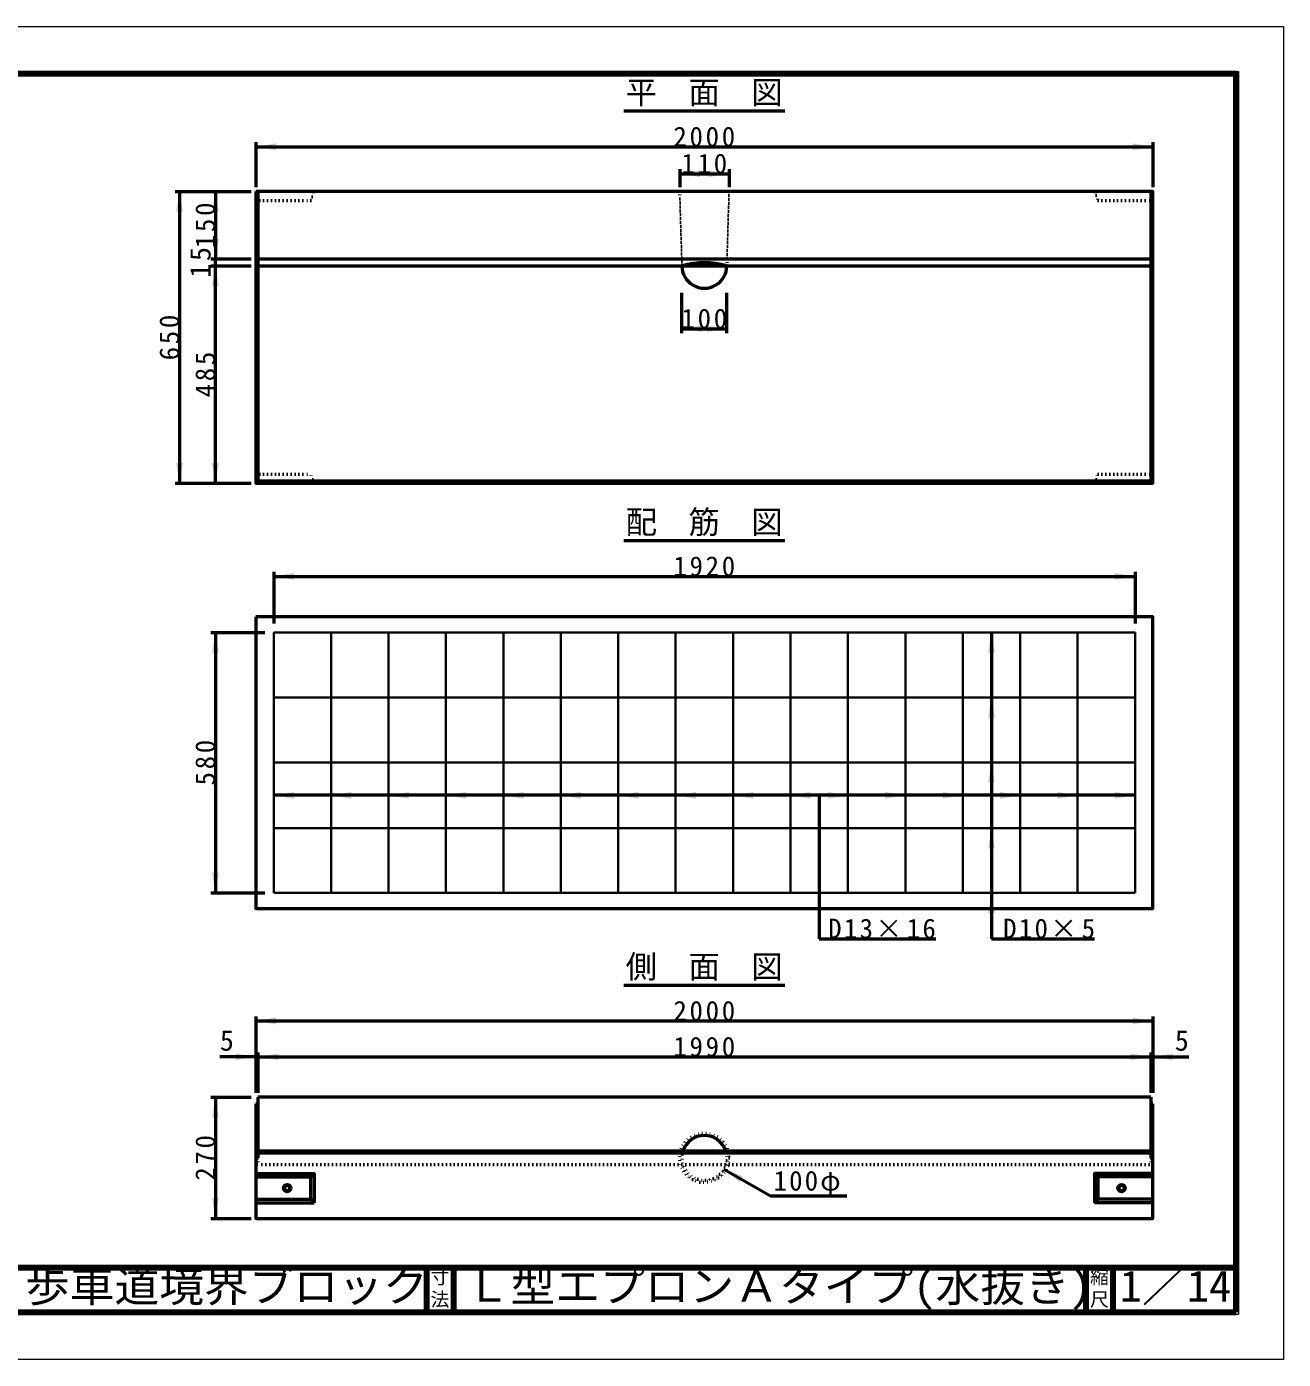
# Model space of a CAD drawing. Units: millimetres, scale not verified. Extents: x -2102 to 2102, y -1485 to 1485.
# Drawn here: x -699 to 2102, y -1485 to 1485 of the extents above; entities that cross this region are included whole.
import ezdxf
from ezdxf.enums import TextEntityAlignment as Align

# ---------------------------------------------------------------- set-up
doc = ezdxf.new("R2010")
doc.units = ezdxf.units.MM
doc.header["$LTSCALE"] = 5
doc.linetypes.add('DOTTED', pattern=[1.75, 0.25, -1.5])
doc.layers.add('0-0_V-nasSTD', color=7, linetype='Continuous', lineweight=50)
doc.layers.add('0-1_0', color=7, linetype='Continuous', lineweight=50)
doc.styles.add('ＭＳ ゴシック', font='')
doc.styles.get('ＭＳ ゴシック').set_extended_font_data('MS Gothic')

msp = doc.modelspace()

# ---------------------------------------------------------------- linework, layer by layer
at = {"layer": '0-0_V-nasSTD'}
for p, q in [((-188.158, 1227.338), (-188.158, 1127.338)), ((1811.842, 1227.338), (1811.842, 1127.338)), ((-188.158, 1217.338), (1811.842, 1217.338)), ((756.842, 1167.338), (756.842, 1127.338)), ((866.842, 1167.338), (866.842, 1127.338)), ((756.842, 1157.338), (866.842, 1157.338)), ((-368.158, 1117.338), (-198.158, 1117.338)), ((-358.158, 1117.338), (-358.158, 467.338)), ((-278.158, 1117.338), (-278.158, 967.338)), ((-183.158, 1117.338), (-183.158, 467.338)), ((1806.842, 1117.338), (1806.842, 467.338)), ((-288.158, 967.338), (-198.158, 967.338)), ((-288.158, 952.338), (-198.158, 952.338)), ((-278.158, 952.338), (-278.158, 967.338)), ((-278.158, 467.338), (-278.158, 952.338)), ((-188.158, 967.338), (1811.842, 967.338)), ((-188.158, 952.338), (761.842, 952.338)), ((761.842, 952.338), (861.842, 952.338)), ((861.842, 952.338), (1811.842, 952.338)), ((761.842, 801.839), (761.842, 891.839)), ((861.842, 801.839), (861.842, 891.839)), ((761.842, 811.839), (861.842, 811.839)), ((-368.158, 467.338), (-198.158, 467.338)), ((1806.842, 472.338), (-183.158, 472.338)), ((-148.158, 269.945), (-148.158, 154.945)), ((1771.842, 269.945), (1771.842, 154.945)), ((-148.158, 259.945), (1771.842, 259.945)), ((-288.158, 134.945), (-168.158, 134.945)), ((-278.158, 134.945), (-278.158, -445.055)), ((1451.842, 134.945), (1451.842, -547.555)), ((1771.842, -228.055), (-148.158, -228.055)), ((1067.842, -227.555), (1067.842, -547.555)), ((-288.158, -445.055), (-168.158, -445.055)), ((1067.842, -547.555), (1327.842, -547.555)), ((1451.842, -547.555), (1681.842, -547.555)), ((-188.158, -720.873), (-188.158, -890.873)), ((-188.158, -730.873), (1811.842, -730.873)), ((1811.842, -720.873), (1811.842, -890.873)), ((-183.158, -800.873), (-183.158, -890.873)), ((1806.842, -800.873), (1806.842, -890.873)), ((-188.158, -810.873), (-268.158, -810.873)), ((-188.158, -810.873), (-183.158, -810.873)), ((-183.158, -810.873), (1806.842, -810.873)), ((1811.842, -810.873), (1806.842, -810.873)), ((1811.842, -810.873), (1891.842, -810.873)), ((-288.158, -900.873), (-198.158, -900.873)), ((-278.158, -900.873), (-278.158, -1170.873)), ((-183.158, -915.873), (-188.158, -915.873)), ((1806.842, -900.873), (-183.158, -900.873)), ((-183.158, -900.873), (-183.158, -1035.59)), ((1806.842, -900.873), (1806.842, -1035.59)), ((1811.842, -915.873), (1806.842, -915.873)), ((-183.158, -1035.59), (-188.158, -1035.59)), ((1806.842, -1020.873), (-183.158, -1020.873)), ((1806.842, -1025.873), (-183.158, -1025.873)), ((1811.842, -1035.59), (1806.842, -1035.59)), ((855.144, -1060.873), (959.067, -1120.873)), ((-188.158, -1078.373), (-65.658, -1078.373)), ((-65.658, -1078.373), (-58.158, -1070.873)), ((-65.658, -1128.373), (-65.658, -1078.373)), ((1689.342, -1078.373), (1681.842, -1070.873)), ((1811.842, -1078.373), (1689.342, -1078.373)), ((1689.342, -1128.373), (1689.342, -1078.373)), ((-188.158, -1128.373), (-65.658, -1128.373)), ((-65.658, -1128.373), (-58.158, -1135.873)), ((959.067, -1120.873), (1129.067, -1120.873)), ((1689.342, -1128.373), (1681.842, -1135.873)), ((1811.842, -1128.373), (1689.342, -1128.373)), ((-188.158, -1135.873), (-58.158, -1135.873)), ((1811.842, -1135.873), (1681.842, -1135.873)), ((-288.158, -1170.873), (-198.158, -1170.873))]:
    msp.add_line(p, q, dxfattribs=at)
at = {"layer": '0-0_V-nasSTD', "linetype": 'DOTTED'}
for p, q in [((-65.658, 1097.338), (-58.158, 1117.338)), ((761.842, 952.338), (756.842, 1117.338)), ((866.842, 1117.338), (861.842, 952.338)), ((1681.842, 1117.338), (1689.342, 1097.338)), ((-188.158, 1097.338), (-65.658, 1097.338)), ((1689.342, 1097.338), (1811.842, 1097.338)), ((-188.158, 487.338), (-65.658, 487.338)), ((-58.158, 467.338), (-65.658, 487.338)), ((1681.842, 467.338), (1689.342, 487.338)), ((1689.342, 487.338), (1811.842, 487.338)), ((-183.158, -1035.59), (-183.158, -1050.873)), ((1806.842, -1035.59), (1806.842, -1050.873)), ((1811.842, -1050.873), (-188.158, -1050.873))]:
    msp.add_line(p, q, dxfattribs=at)
at = {"layer": '0-0_V-nasSTD', "lineweight": 35}
for p, q in [((-148.158, 134.945), (-148.158, -445.055)), ((-148.158, 134.945), (1771.842, 134.945)), ((-20.158, 134.945), (-20.158, -445.055)), ((107.842, 134.945), (107.842, -445.055)), ((235.842, 134.945), (235.842, -445.055)), ((363.842, 134.945), (363.842, -445.055)), ((491.842, 134.945), (491.842, -445.055)), ((619.842, 134.945), (619.842, -445.055)), ((747.842, 134.945), (747.842, -445.055)), ((875.842, 134.945), (875.842, -445.055)), ((1003.842, 134.945), (1003.842, -445.055)), ((1131.842, 134.945), (1131.842, -445.055)), ((1259.842, 134.945), (1259.842, -445.055)), ((1387.842, 134.945), (1387.842, -445.055)), ((1515.842, 134.945), (1515.842, -445.055)), ((1643.842, 134.945), (1643.842, -445.055)), ((1771.842, -445.055), (1771.842, 134.945)), ((-148.158, -10.055), (1771.842, -10.055)), ((-148.158, -155.055), (1771.842, -155.055)), ((-148.158, -301.055), (1771.842, -301.055)), ((-148.158, -445.055), (1771.842, -445.055))]:
    msp.add_line(p, q, dxfattribs=at)
at = {"layer": '0-0_V-nasSTD', "lineweight": 100}
for p, q in [((192.5, -1280), (192.5, -1380)), ((252.5, -1280), (252.5, -1380)), ((1662.5, -1280), (1662.5, -1380)), ((1722.5, -1280), (1722.5, -1380)), ((-1997.5, -1380), (1997.5, -1380))]:
    msp.add_line(p, q, dxfattribs=at)
at = {"layer": '0-0_V-nasSTD', "lineweight": 18}
for points in [[(-2102.5, -1485), (-2102.5, 1485), (2102.5, 1485), (2102.5, -1485)], [(-2002.5, -1385), (-2002.5, 1385), (2002.5, 1385), (2002.5, -1385)]]:
    msp.add_lwpolyline(points, close=True, dxfattribs=at)
at = {"layer": '0-0_V-nasSTD', "lineweight": 100}
msp.add_lwpolyline([(1997.5, -1380), (1997.5, 1380), (-1997.5, 1380)], dxfattribs=at)
at = {"layer": '0-0_V-nasSTD'}
for points in [[(-188.158, 1117.338), (-188.158, 467.338), (1811.842, 467.338), (1811.842, 1117.338)], [(-188.158, 169.945), (-188.158, -480.055), (1811.842, -480.055), (1811.842, 169.945)]]:
    msp.add_lwpolyline(points, close=True, dxfattribs=at)
for points in [[(-188.158, -915.873), (-188.158, -1170.873), (1811.842, -1170.873), (1811.842, -915.873)], [(-188.158, -1070.873), (-58.158, -1070.873), (-58.158, -1135.873)], [(1811.842, -1070.873), (1681.842, -1070.873), (1681.842, -1135.873)]]:
    msp.add_lwpolyline(points, dxfattribs=at)
at = {"layer": '0-0_V-nasSTD', "linetype": 'DOTTED'}
msp.add_circle((811.842, -1035.873), 55, dxfattribs=at)
at = {"layer": '0-0_V-nasSTD'}
for centre, radius in [((-118.158, -1103.373), 8), ((-118.158, -1103.373), 6), ((1741.842, -1103.373), 8), ((1741.842, -1103.373), 6)]:
    msp.add_circle(centre, radius, dxfattribs=at)
for centre, radius, start, end in [((811.842, 951.841), 50.002, 179.43098, 0.56902), ((811.842, 763.88), 194.977, 75.14108, 104.85892), ((811.842, -1035.873), 50, 17.4576, 162.5424)]:
    msp.add_arc(centre, radius, start, end, dxfattribs=at)
at = {"layer": '0-0_V-nasSTD', "linetype": 'DOTTED'}
msp.add_arc((811.842, -1035.873), 50, 162.5424, 17.4576, dxfattribs=at)
at = {"layer": '0-0_V-nasSTD'}
for points in [[(-188.158, 1217.338), (-143.158, 1209.838), (-143.158, 1224.838)], [(1766.842, 1209.838), (1766.842, 1224.838), (1811.842, 1217.338)], [(756.842, 1157.338), (801.842, 1149.838), (801.842, 1164.838)], [(821.842, 1149.838), (821.842, 1164.838), (866.842, 1157.338)], [(-365.658, 1072.338), (-358.158, 1117.338), (-350.658, 1072.338)], [(-285.658, 1072.338), (-278.158, 1117.338), (-270.658, 1072.338)], [(-285.658, 1012.338), (-278.158, 967.338), (-270.658, 1012.338)], [(-285.658, 907.338), (-278.158, 952.338), (-270.658, 907.338)], [(761.842, 811.839), (806.842, 804.339), (806.842, 819.339)], [(816.842, 804.339), (816.842, 819.339), (861.842, 811.839)], [(-365.658, 512.338), (-358.158, 467.338), (-350.658, 512.338)], [(-285.658, 512.338), (-278.158, 467.338), (-270.658, 512.338)], [(-148.158, 259.945), (-103.158, 252.445), (-103.158, 267.445)], [(1726.842, 252.445), (1726.842, 267.445), (1771.842, 259.945)], [(-285.658, 89.945), (-278.158, 134.945), (-270.658, 89.945)], [(1444.342, 89.945), (1451.842, 134.945), (1459.342, 89.945)], [(1444.342, -55.055), (1451.842, -10.055), (1459.342, -55.055)], [(1444.342, -200.055), (1451.842, -155.055), (1459.342, -200.055)], [(-148.158, -228.055), (-103.158, -235.555), (-103.158, -220.555)], [(-20.158, -228.055), (24.842, -235.555), (24.842, -220.555)], [(107.842, -228.055), (152.842, -235.555), (152.842, -220.555)], [(235.842, -228.055), (280.842, -235.555), (280.842, -220.555)], [(363.842, -228.055), (408.842, -235.555), (408.842, -220.555)], [(491.842, -228.055), (536.842, -235.555), (536.842, -220.555)], [(619.842, -228.055), (664.842, -235.555), (664.842, -220.555)], [(747.842, -228.055), (792.842, -235.555), (792.842, -220.555)], [(875.842, -228.055), (920.842, -235.555), (920.842, -220.555)], [(1003.842, -228.055), (1048.842, -235.555), (1048.842, -220.555)], [(1086.842, -235.555), (1086.842, -220.555), (1131.842, -228.055)], [(1214.842, -235.555), (1214.842, -220.555), (1259.842, -228.055)], [(1342.842, -235.555), (1342.842, -220.555), (1387.842, -228.055)], [(1470.842, -235.555), (1470.842, -220.555), (1515.842, -228.055)], [(1598.842, -235.555), (1598.842, -220.555), (1643.842, -228.055)], [(1726.842, -235.555), (1726.842, -220.555), (1771.842, -228.055)], [(1444.342, -346.055), (1451.842, -301.055), (1459.342, -346.055)], [(-285.658, -400.055), (-278.158, -445.055), (-270.658, -400.055)], [(1444.342, -490.055), (1451.842, -445.055), (1459.342, -490.055)], [(-188.158, -730.873), (-143.158, -738.373), (-143.158, -723.373)], [(1766.842, -738.373), (1766.842, -723.373), (1811.842, -730.873)], [(-233.158, -818.373), (-233.158, -803.373), (-188.158, -810.873)], [(-183.158, -810.873), (-138.158, -818.373), (-138.158, -803.373)], [(1761.842, -818.373), (1761.842, -803.373), (1806.842, -810.873)], [(1811.842, -810.873), (1856.842, -818.373), (1856.842, -803.373)], [(-285.658, -945.873), (-278.158, -900.873), (-270.658, -945.873)], [(855.144, -1060.873), (890.365, -1089.868), (897.865, -1076.878)], [(-285.658, -1125.873), (-278.158, -1170.873), (-270.658, -1125.873)]]:
    msp.add_solid(points, dxfattribs=at)
at = {"layer": '0-1_0'}
for p, q in [((632.342, 1297.338), (991.342, 1297.338)), ((632.342, 339.945), (991.342, 339.945)), ((632.342, -650.873), (991.342, -650.873))]:
    msp.add_line(p, q, dxfattribs=at)
at = {"layer": '0-1_0', "lineweight": 100}
msp.add_line((-1997.5, -1280), (1997.5, -1280), dxfattribs=at)

# ---------------------------------------------------------------- texts
at = {"layer": '0-0_V-nasSTD', "style": 'ＭＳ ゴシック'}
for s, height, p in [('平\u3000面\u3000図', 51.32, (636.342, 1297.338)), ('配\u3000筋\u3000図', 51.32, (636.342, 339.945)), ('側\u3000面\u3000図', 51.32, (636.342, -650.873)), ('5', 45.82, (-268.158, -810.873)), ('5', 45.82, (1860.592, -810.873)), ('寸', 30.79, (201.482, -1326.001)), ('縮', 30.79, (1671.482, -1326.001)), ('法', 30.79, (201.476, -1375.99)), ('尺', 30.79, (1671.476, -1375.99))]:
    msp.add_text(s, height=height, dxfattribs=at).set_placement(p, align=Align.BOTTOM_LEFT)
at = {"layer": '0-0_V-nasSTD', "style": 'ＭＳ ゴシック', "width": 1.05}
for s, p in [('歩車道境界ブロック', (-702.5, -1377.53)), ('Ｌ型エプロンＡタイプ(水抜き)', (279.825, -1377.492)), ('1／14', (1737.5, -1377.418))]:
    msp.add_text(s, height=69.65, dxfattribs=at).set_placement(p, align=Align.BOTTOM_LEFT)
at = {"layer": '0-0_V-nasSTD', "char_height": 43.99, "attachment_point": 7, "style": 'ＭＳ ゴシック'}
for s, insert in [('\\T1.2;2000', (742.842, 1217.338)), ('\\T1.2;110', (760.842, 1157.338)), ('\\T1.2;100', (760.842, 811.839)), ('\\T1.2;1920', (742.842, 259.945)), ('\\T1.17;D13×16', (1087.842, -547.555)), ('\\T1.17;D10×5', (1477.842, -547.555)), ('\\T1.2;2000', (742.842, -730.873)), ('\\T1.2;1990', (742.842, -810.873)), ('\\T1.16;100φ', (966.067, -1120.873))]:
    msp.add_mtext(s, dxfattribs=dict(at, insert=insert))
at = {"layer": '0-0_V-nasSTD', "attachment_point": 7, "rotation": 90, "style": 'ＭＳ ゴシック'}
for s, insert, char_height in [('\\T1.2;150', (-278.158, 991.338), 43.99), ('\\T1.19;15', (-288.158, 925.588), 45.82), ('\\T1.2;650', (-358.158, 741.338), 43.99), ('\\T1.2;485', (-278.158, 658.838), 43.99), ('\\T1.2;580', (-278.158, -206.055), 43.99), ('\\T1.2;270', (-278.158, -1086.873), 43.99)]:
    msp.add_mtext(s, dxfattribs=dict(at, insert=insert, char_height=char_height))

doc.saveas('drawing.dxf')
